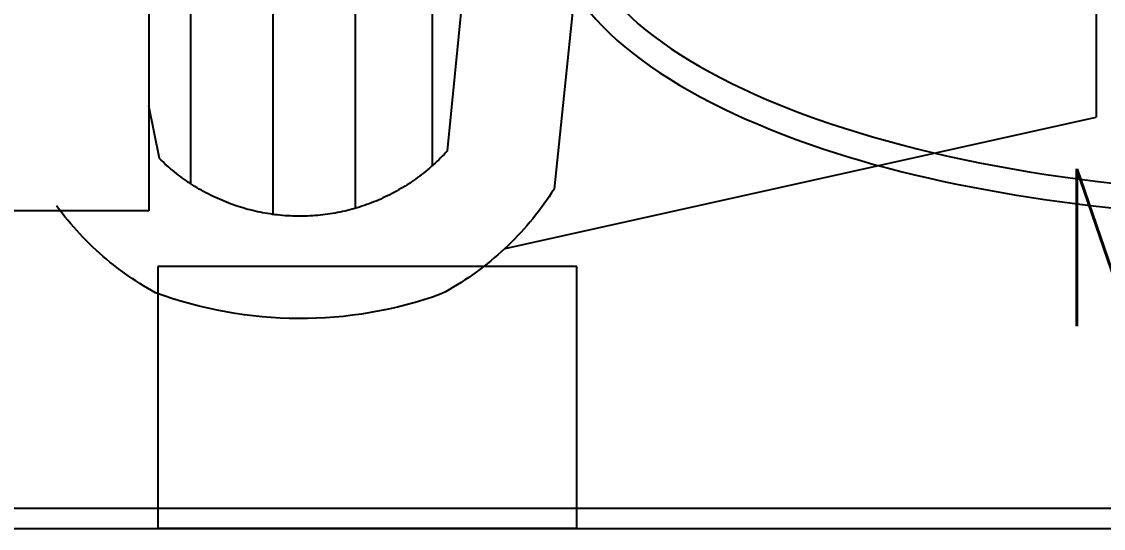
# Model space of a CAD drawing. Header units: millimetres. Extents: x 340 to 1003762, y 22 to 362022.
# Drawn here: x 613030.6 to 613443.5, y 291106.9 to 291300.5 of the extents above; entities that cross this region are included whole.
import ezdxf

# ---------------------------------------------------------------- set-up
doc = ezdxf.new("R2010")
doc.units = ezdxf.units.MM
doc.linetypes.add('LSBB_P_002 - PLANTA 1° NIVEL SALA DE VENTAS$0$000_ALTILLO PROPUESTA$0$HIDDEN', pattern=[0.375, 0.25, -0.125])
doc.linetypes.add('LSBB_P_002 - PLANTA 1° NIVEL SALA DE VENTAS$0$DASHED', pattern=[0.75, 0.5, -0.25])
for name, color, linetype in [('A-DEMOLICION SV', 40, 'Continuous'), ('LSBB_P_002 - PLANTA 1° NIVEL SALA DE VENTAS$0$A-ACTIVOS NUEVOS', 20, 'Continuous'), ('LSBB_P_002 - PLANTA 1° NIVEL SALA DE VENTAS$0$A-DEMOLICIONES', 30, 'LSBB_P_002 - PLANTA 1° NIVEL SALA DE VENTAS$0$DASHED'), ('LSBB_P_002 - PLANTA 1° NIVEL SALA DE VENTAS$0$A-Equipamiento acero inox', 8, 'Continuous'), ('LSBB_P_002 - PLANTA 1° NIVEL SALA DE VENTAS$0$A-TRAS-EQPM', 8, 'Continuous'), ('LSBB_P_002 - PLANTA 1° NIVEL SALA DE VENTAS$0$E-TABIQUE-CAMARA', 1, 'Continuous')]:
    doc.layers.add(name, color=color, linetype=linetype)
doc.styles.add('LSBB_P_002 - PLANTA 1° NIVEL SALA DE VENTAS$0$Estilo1', font='GOTHIC.TTF', dxfattribs={"height": 0.24})

# ---------------------------------------------------------------- blocks, each defined once
blk = doc.blocks.new('LSBB_P_002 - PLANTA 1° NIVEL SALA DE VENTAS$0$A$C529333AF')
at = {"layer": 'LSBB_P_002 - PLANTA 1° NIVEL SALA DE VENTAS$0$A-ACTIVOS NUEVOS', "extrusion": (0, 0, -1)}
blk.add_ellipse((0, 0), major_axis=(0.28547, 0), ratio=0.388575, dxfattribs=at)
at = {"layer": 'LSBB_P_002 - PLANTA 1° NIVEL SALA DE VENTAS$0$A-ACTIVOS NUEVOS'}
blk.add_open_spline([(0.29547, 0), (0.29547, -0.02104), (0.28278, -0.04087), (0.24067, -0.07375), (0.21084, -0.08755), (0.06929, -0.12912), (-0.08926, -0.12717), (-0.24535, -0.07478), (-0.28423, -0.04797), (-0.30273, 0.01896), (-0.27766, 0.05233), (-0.18797, 0.09871), (-0.12179, 0.11431), (0.05236, 0.12627), (0.16304, 0.11016), (0.26978, 0.05723), (0.29547, 0.03028), (0.29547, 0)], degree=3, knots=[0, 0, 0, 0, 0.461791, 0.461791, 0.923583, 0.923583, 2.283227, 2.283227, 3.034626, 3.034626, 3.786024, 3.786024, 4.537423, 4.537423, 5.618495, 5.618495, 6.283185, 6.283185, 6.283185, 6.283185], dxfattribs=at)
blk = doc.blocks.new('LSBB_P_002 - PLANTA 1° NIVEL SALA DE VENTAS$0$laminadora')
at = {"layer": 'LSBB_P_002 - PLANTA 1° NIVEL SALA DE VENTAS$0$A-TRAS-EQPM'}
for p, q in [((-175688.097, 30476.001), (-175683.087, 30498.563)), ((-175652.943, 30498.563), (-175683.087, 30498.563)), ((-175652.07, 30481.361), (-175685.83, 30477.871)), ((-175686.124, 30477.68), (-175686.268, 30477.582)), ((-175685.978, 30477.777), (-175686.124, 30477.68)), ((-175685.83, 30477.871), (-175685.978, 30477.777)), ((-175686.692, 30477.273), (-175686.83, 30477.165)), ((-175686.552, 30477.378), (-175686.692, 30477.273)), ((-175686.411, 30477.481), (-175686.552, 30477.378)), ((-175686.268, 30477.582), (-175686.411, 30477.481)), ((-175687.234, 30476.831), (-175687.366, 30476.715)), ((-175687.101, 30476.944), (-175687.234, 30476.831)), ((-175686.966, 30477.056), (-175687.101, 30476.944)), ((-175686.83, 30477.165), (-175686.966, 30477.056)), ((-175687.623, 30476.478), (-175687.749, 30476.357)), ((-175687.495, 30476.598), (-175687.623, 30476.478)), ((-175687.366, 30476.715), (-175687.495, 30476.598)), ((-175688.115, 30475.981), (-175688.233, 30475.853)), ((-175687.995, 30476.108), (-175688.115, 30475.981)), ((-175687.873, 30476.234), (-175687.995, 30476.108)), ((-175687.749, 30476.357), (-175687.873, 30476.234)), ((-175684.365, 30473.802), (-175661.055, 30476.141)), ((-175688.464, 30475.59), (-175688.576, 30475.455)), ((-175688.35, 30475.722), (-175688.464, 30475.59)), ((-175688.233, 30475.853), (-175688.35, 30475.722)), ((-175688.794, 30475.182), (-175688.9, 30475.043)), ((-175688.686, 30475.32), (-175688.794, 30475.182)), ((-175688.576, 30475.455), (-175688.686, 30475.32)), ((-175689.106, 30474.76), (-175689.205, 30474.616)), ((-175689.004, 30474.902), (-175689.106, 30474.76)), ((-175688.9, 30475.043), (-175689.004, 30474.902)), ((-175689.303, 30474.471), (-175689.398, 30474.324)), ((-175689.205, 30474.616), (-175689.303, 30474.471)), ((-175689.581, 30474.026), (-175689.67, 30473.875)), ((-175689.491, 30474.176), (-175689.581, 30474.026)), ((-175689.398, 30474.324), (-175689.491, 30474.176)), ((-175689.756, 30473.723), (-175689.839, 30473.569)), ((-175689.67, 30473.875), (-175689.756, 30473.723)), ((-175684.643, 30473.537), (-175684.71, 30473.469)), ((-175684.575, 30473.605), (-175684.643, 30473.537)), ((-175684.505, 30473.671), (-175684.575, 30473.605)), ((-175684.435, 30473.737), (-175684.505, 30473.671)), ((-175684.365, 30473.802), (-175684.435, 30473.737)), ((-175685.035, 30473.115), (-175685.097, 30473.041)), ((-175684.972, 30473.187), (-175685.035, 30473.115)), ((-175684.908, 30473.259), (-175684.972, 30473.187)), ((-175662.269, 30473.216), (-175684.946, 30473.216)), ((-175684.843, 30473.33), (-175684.908, 30473.259)), ((-175684.777, 30473.4), (-175684.843, 30473.33)), ((-175684.71, 30473.469), (-175684.777, 30473.4)), ((-175685.336, 30472.741), (-175685.393, 30472.664)), ((-175685.277, 30472.817), (-175685.336, 30472.741)), ((-175685.218, 30472.893), (-175685.277, 30472.817)), ((-175685.158, 30472.967), (-175685.218, 30472.893)), ((-175685.097, 30473.041), (-175685.158, 30472.967)), ((-175685.665, 30472.268), (-175685.716, 30472.187)), ((-175685.613, 30472.349), (-175685.665, 30472.268)), ((-175685.559, 30472.428), (-175685.613, 30472.349)), ((-175685.505, 30472.508), (-175685.559, 30472.428)), ((-175685.449, 30472.586), (-175685.505, 30472.508)), ((-175685.393, 30472.664), (-175685.449, 30472.586)), ((-175685.911, 30471.856), (-175685.958, 30471.772)), ((-175685.864, 30471.94), (-175685.911, 30471.856)), ((-175685.816, 30472.023), (-175685.864, 30471.94)), ((-175685.767, 30472.105), (-175685.816, 30472.023)), ((-175685.716, 30472.187), (-175685.767, 30472.105)), ((-175686.09, 30471.516), (-175686.131, 30471.429)), ((-175686.047, 30471.602), (-175686.09, 30471.516)), ((-175686.003, 30471.687), (-175686.047, 30471.602)), ((-175685.958, 30471.772), (-175686.003, 30471.687)), ((-175686.288, 30471.079), (-175686.324, 30470.99)), ((-175686.25, 30471.167), (-175686.288, 30471.079)), ((-175686.212, 30471.255), (-175686.25, 30471.167)), ((-175686.172, 30471.342), (-175686.212, 30471.255)), ((-175686.131, 30471.429), (-175686.172, 30471.342)), ((-175686.458, 30470.63), (-175686.488, 30470.539)), ((-175686.426, 30470.72), (-175686.458, 30470.63)), ((-175686.393, 30470.811), (-175686.426, 30470.72)), ((-175686.359, 30470.9), (-175686.393, 30470.811)), ((-175686.324, 30470.99), (-175686.359, 30470.9)), ((-175686.573, 30470.263), (-175686.599, 30470.171)), ((-175686.546, 30470.355), (-175686.573, 30470.263)), ((-175662.831, 30470.279), (-175686.568, 30470.279)), ((-175686.518, 30470.447), (-175686.546, 30470.355)), ((-175686.488, 30470.539), (-175686.518, 30470.447)), ((-175686.691, 30469.798), (-175686.711, 30469.704)), ((-175686.67, 30469.892), (-175686.691, 30469.798)), ((-175686.647, 30469.985), (-175686.67, 30469.892)), ((-175686.624, 30470.078), (-175686.647, 30469.985)), ((-175686.599, 30470.171), (-175686.624, 30470.078)), ((-175686.764, 30469.421), (-175686.779, 30469.326)), ((-175686.748, 30469.516), (-175686.764, 30469.421)), ((-175686.73, 30469.61), (-175686.748, 30469.516)), ((-175686.711, 30469.704), (-175686.73, 30469.61)), ((-175686.818, 30469.041), (-175686.829, 30468.945)), ((-175686.806, 30469.136), (-175686.818, 30469.041)), ((-175686.794, 30469.231), (-175686.806, 30469.136)), ((-175686.779, 30469.326), (-175686.794, 30469.231)), ((-175686.858, 30468.562), (-175686.863, 30468.466)), ((-175686.853, 30468.658), (-175686.858, 30468.562)), ((-175686.846, 30468.754), (-175686.853, 30468.658)), ((-175686.838, 30468.85), (-175686.846, 30468.754)), ((-175686.829, 30468.945), (-175686.838, 30468.85)), ((-175686.868, 30468.274), (-175686.869, 30468.178)), ((-175686.869, 30468.178), (-175686.868, 30468.082)), ((-175686.866, 30468.37), (-175686.868, 30468.274)), ((-175686.863, 30468.466), (-175686.866, 30468.37)), ((-175686.868, 30468.082), (-175686.867, 30467.986)), ((-175686.867, 30467.986), (-175686.864, 30467.89)), ((-175686.864, 30467.89), (-175686.86, 30467.794)), ((-175686.86, 30467.794), (-175686.855, 30467.698)), ((-175686.855, 30467.698), (-175686.848, 30467.603)), ((-175686.848, 30467.603), (-175686.84, 30467.507)), ((-175686.84, 30467.507), (-175686.831, 30467.411)), ((-175686.831, 30467.411), (-175686.821, 30467.316)), ((-175686.821, 30467.316), (-175686.81, 30467.22)), ((-175686.81, 30467.22), (-175686.797, 30467.125)), ((-175662.786, 30467.135), (-175686.799, 30467.135)), ((-175686.797, 30467.125), (-175686.784, 30467.03)), ((-175686.784, 30467.03), (-175686.769, 30466.935)), ((-175686.769, 30466.935), (-175686.753, 30466.841)), ((-175686.753, 30466.841), (-175686.735, 30466.746)), ((-175686.735, 30466.746), (-175686.717, 30466.652)), ((-175686.717, 30466.652), (-175686.697, 30466.558)), ((-175686.697, 30466.558), (-175686.676, 30466.464)), ((-175686.676, 30466.464), (-175686.654, 30466.371)), ((-175686.654, 30466.371), (-175686.631, 30466.278)), ((-175686.631, 30466.278), (-175686.606, 30466.185)), ((-175686.606, 30466.185), (-175686.581, 30466.092)), ((-175686.581, 30466.092), (-175686.554, 30466)), ((-175686.554, 30466), (-175686.526, 30465.908)), ((-175686.526, 30465.908), (-175686.497, 30465.817)), ((-175686.497, 30465.817), (-175686.467, 30465.726)), ((-175686.467, 30465.726), (-175686.435, 30465.635)), ((-175686.435, 30465.635), (-175686.403, 30465.544)), ((-175686.403, 30465.544), (-175686.369, 30465.455)), ((-175686.369, 30465.455), (-175686.334, 30465.365)), ((-175686.334, 30465.365), (-175686.298, 30465.276)), ((-175686.298, 30465.276), (-175686.261, 30465.187)), ((-175686.261, 30465.187), (-175686.223, 30465.099)), ((-175686.223, 30465.099), (-175686.184, 30465.012)), ((-175686.184, 30465.012), (-175686.144, 30464.925)), ((-175686.144, 30464.925), (-175686.102, 30464.838)), ((-175686.102, 30464.838), (-175686.059, 30464.752)), ((-175686.059, 30464.752), (-175686.016, 30464.666)), ((-175686.016, 30464.666), (-175685.971, 30464.581)), ((-175685.971, 30464.581), (-175685.925, 30464.497)), ((-175685.925, 30464.497), (-175685.878, 30464.413)), ((-175685.878, 30464.413), (-175685.83, 30464.33)), ((-175685.83, 30464.33), (-175685.781, 30464.247)), ((-175685.781, 30464.247), (-175685.731, 30464.165)), ((-175685.731, 30464.165), (-175685.68, 30464.084)), ((-175685.68, 30464.084), (-175685.628, 30464.003)), ((-175685.628, 30464.003), (-175685.575, 30463.923)), ((-175662.064, 30463.991), (-175685.62, 30463.991)), ((-175685.575, 30463.923), (-175685.521, 30463.844)), ((-175685.521, 30463.844), (-175685.466, 30463.765)), ((-175685.466, 30463.765), (-175685.41, 30463.687)), ((-175685.41, 30463.687), (-175685.353, 30463.61)), ((-175685.353, 30463.61), (-175685.295, 30463.534)), ((-175685.295, 30463.534), (-175685.236, 30463.458)), ((-175685.236, 30463.458), (-175685.176, 30463.383)), ((-175685.176, 30463.383), (-175685.115, 30463.309)), ((-175685.115, 30463.309), (-175685.053, 30463.235)), ((-175685.053, 30463.235), (-175684.99, 30463.163)), ((-175684.99, 30463.163), (-175684.927, 30463.091)), ((-175684.927, 30463.091), (-175684.862, 30463.02)), ((-175684.862, 30463.02), (-175684.797, 30462.949)), ((-175684.797, 30462.949), (-175684.73, 30462.88)), ((-175684.73, 30462.88), (-175684.663, 30462.811)), ((-175684.663, 30462.811), (-175682.647, 30462.41)), ((-175689.79, 30462.66), (-175689.705, 30462.507)), ((-175689.705, 30462.507), (-175689.618, 30462.356)), ((-175689.618, 30462.356), (-175689.529, 30462.206)), ((-175678.321, 30462.41), (-175686.661, 30462.41)), ((-175686.661, 30462.41), (-175686.661, 30457.253)), ((-175689.529, 30462.206), (-175689.437, 30462.057)), ((-175689.437, 30462.057), (-175689.342, 30461.91)), ((-175689.342, 30461.91), (-175689.246, 30461.764)), ((-175689.246, 30461.764), (-175689.147, 30461.619)), ((-175689.147, 30461.619), (-175689.047, 30461.476)), ((-175689.047, 30461.476), (-175688.944, 30461.335)), ((-175688.944, 30461.335), (-175688.839, 30461.195)), ((-175688.839, 30461.195), (-175688.731, 30461.057)), ((-175688.731, 30461.057), (-175688.622, 30460.92)), ((-175688.622, 30460.92), (-175688.511, 30460.786)), ((-175688.511, 30460.786), (-175688.397, 30460.652)), ((-175688.397, 30460.652), (-175688.282, 30460.521)), ((-175688.282, 30460.521), (-175688.164, 30460.391)), ((-175688.164, 30460.391), (-175688.045, 30460.264)), ((-175688.045, 30460.264), (-175687.924, 30460.138)), ((-175687.924, 30460.138), (-175687.8, 30460.014)), ((-175687.8, 30460.014), (-175687.675, 30459.891)), ((-175687.675, 30459.891), (-175687.548, 30459.771)), ((-175687.548, 30459.771), (-175687.419, 30459.653)), ((-175687.419, 30459.653), (-175687.289, 30459.536)), ((-175687.289, 30459.536), (-175687.157, 30459.422)), ((-175687.157, 30459.422), (-175687.022, 30459.31)), ((-175687.022, 30459.31), (-175686.887, 30459.199)), ((-175686.887, 30459.199), (-175686.749, 30459.091)), ((-175686.749, 30459.091), (-175686.61, 30458.985)), ((-175686.61, 30458.985), (-175686.47, 30458.881))]:
    blk.add_line(p, q, dxfattribs=at)
blk.add_arc((-175674.879, 30468.181), 15.901, 160.1945, 200.3171, dxfattribs=at)
blk = doc.blocks.new('LSBB_P_002 - PLANTA 1° NIVEL SALA DE VENTAS$0$DEMOL')
at = {"layer": 'LSBB_P_002 - PLANTA 1° NIVEL SALA DE VENTAS$0$A-DEMOLICIONES', "linetype": 'LSBB_P_002 - PLANTA 1° NIVEL SALA DE VENTAS$0$000_ALTILLO PROPUESTA$0$HIDDEN', "ltscale": 0.8}
for p, q in [((1036.46128, 305.31565), (1036.30128, 305.31565)), ((1036.30128, 305.31565), (1036.30128, 305.21565)), ((1036.46128, 305.21565), (1036.46128, 305.31565)), ((1036.46128, 305.21565), (1036.30128, 305.21565)), ((1036.30128, 305.21565), (1036.46128, 305.21565)), ((1036.34129, 305.21565), (1036.42128, 305.21565))]:
    blk.add_line(p, q, dxfattribs=at)
blk = doc.blocks.new('LSBB_P_002 - PLANTA 1° NIVEL SALA DE VENTAS', base_point=(223.56961, 14.22023))
at = {"layer": 'LSBB_P_002 - PLANTA 1° NIVEL SALA DE VENTAS$0$A-Equipamiento acero inox'}
blk.add_lwpolyline([(835.75135, 305.22333), (837.15135, 305.22333), (837.15135, 305.82333), (835.75135, 305.82333)], close=True, dxfattribs=at)
at = {"layer": 'LSBB_P_002 - PLANTA 1° NIVEL SALA DE VENTAS$0$E-TABIQUE-CAMARA'}
for p, q in [((835.68948, 305.21565), (836.33129, 305.21565)), ((835.68948, 305.21565), (836.33129, 305.21565)), ((836.43129, 305.21565), (838.82414, 305.21565)), ((836.43129, 305.21565), (838.82414, 305.21565))]:
    blk.add_line(p, q, dxfattribs=at)
at = {"layer": 'LSBB_P_002 - PLANTA 1° NIVEL SALA DE VENTAS$0$A-ACTIVOS NUEVOS'}
blk.add_blockref('LSBB_P_002 - PLANTA 1° NIVEL SALA DE VENTAS$0$A$C529333AF', (836.74497, 305.45409), dxfattribs=at)
at = {"layer": 'LSBB_P_002 - PLANTA 1° NIVEL SALA DE VENTAS$0$A-DEMOLICIONES'}
blk.add_blockref('LSBB_P_002 - PLANTA 1° NIVEL SALA DE VENTAS$0$DEMOL', (-200, 0), dxfattribs=at)
at = {"layer": 'LSBB_P_002 - PLANTA 1° NIVEL SALA DE VENTAS$0$A-Equipamiento acero inox', "extrusion": (0, 0, -1), "xscale": 0.01, "yscale": 0.01, "zscale": -0.01, "rotation": 90}
blk.add_blockref('LSBB_P_002 - PLANTA 1° NIVEL SALA DE VENTAS$0$laminadora', (-531.67384, 2062.20358, -0.00175), dxfattribs=at)
at = {"layer": 'LSBB_P_002 - PLANTA 1° NIVEL SALA DE VENTAS$0$A-Equipamiento acero inox', "insert": (836.98772, 305.35294), "char_height": 0.06, "width": 2.6658494, "attachment_point": 2, "style": 'LSBB_P_002 - PLANTA 1° NIVEL SALA DE VENTAS$0$Estilo1'}
blk.add_mtext('{\\Fromans|c0;MESON AI120X60}', dxfattribs=at)

msp = doc.modelspace()

# ---------------------------------------------------------------- block references
at = {"layer": 'A-DEMOLICION SV', "xscale": 1000, "yscale": 1000, "zscale": 1000}
msp.add_blockref('LSBB_P_002 - PLANTA 1° NIVEL SALA DE VENTAS', (350.92, 111.52), dxfattribs=at)

doc.saveas('drawing.dxf')
